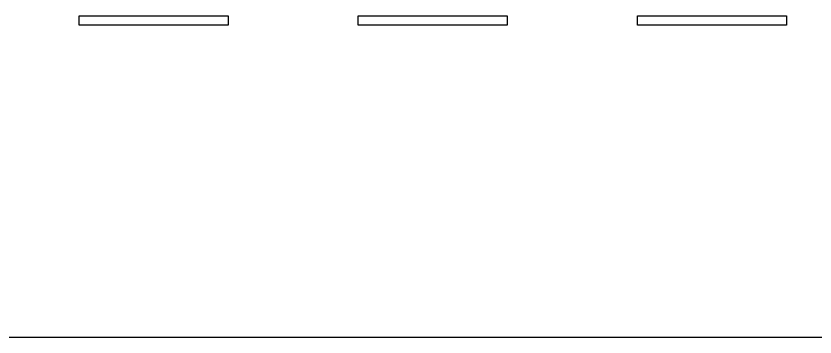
# Model space of a CAD drawing. Header units: metres. Extents: x -8 to 8, y -7.5 to 5.8.
# Drawn here: x -3.739 to 0.553, y -7.45 to -5.725 of the extents above; entities that cross this region are included whole.
import ezdxf

# ---------------------------------------------------------------- set-up
doc = ezdxf.new("R2010")
doc.units = ezdxf.units.M

msp = doc.modelspace()

# ---------------------------------------------------------------- linework, layer by layer
for p, q in [((-3.39999, -5.77499), (-3.39999, -5.72499)), ((-3.39999, -5.72499), (-2.59999, -5.72499)), ((-2.59999, -5.72499), (-2.59999, -5.77499)), ((-1.89999, -5.77499), (-1.89999, -5.72499)), ((-1.89999, -5.72499), (-1.09999, -5.72499)), ((-1.09999, -5.72499), (-1.09999, -5.77499)), ((-0.399994, -5.77499), (-0.399994, -5.72499)), ((-0.399994, -5.72499), (0.399994, -5.72499)), ((0.399994, -5.72499), (0.399994, -5.77499)), ((-2.59999, -5.77499), (-3.39999, -5.77499)), ((-1.09999, -5.77499), (-1.89999, -5.77499)), ((0.399994, -5.77499), (-0.399994, -5.77499)), ((-6.14172, -7.45), (6.14172, -7.45))]:
    msp.add_line(p, q)

doc.saveas('drawing.dxf')
